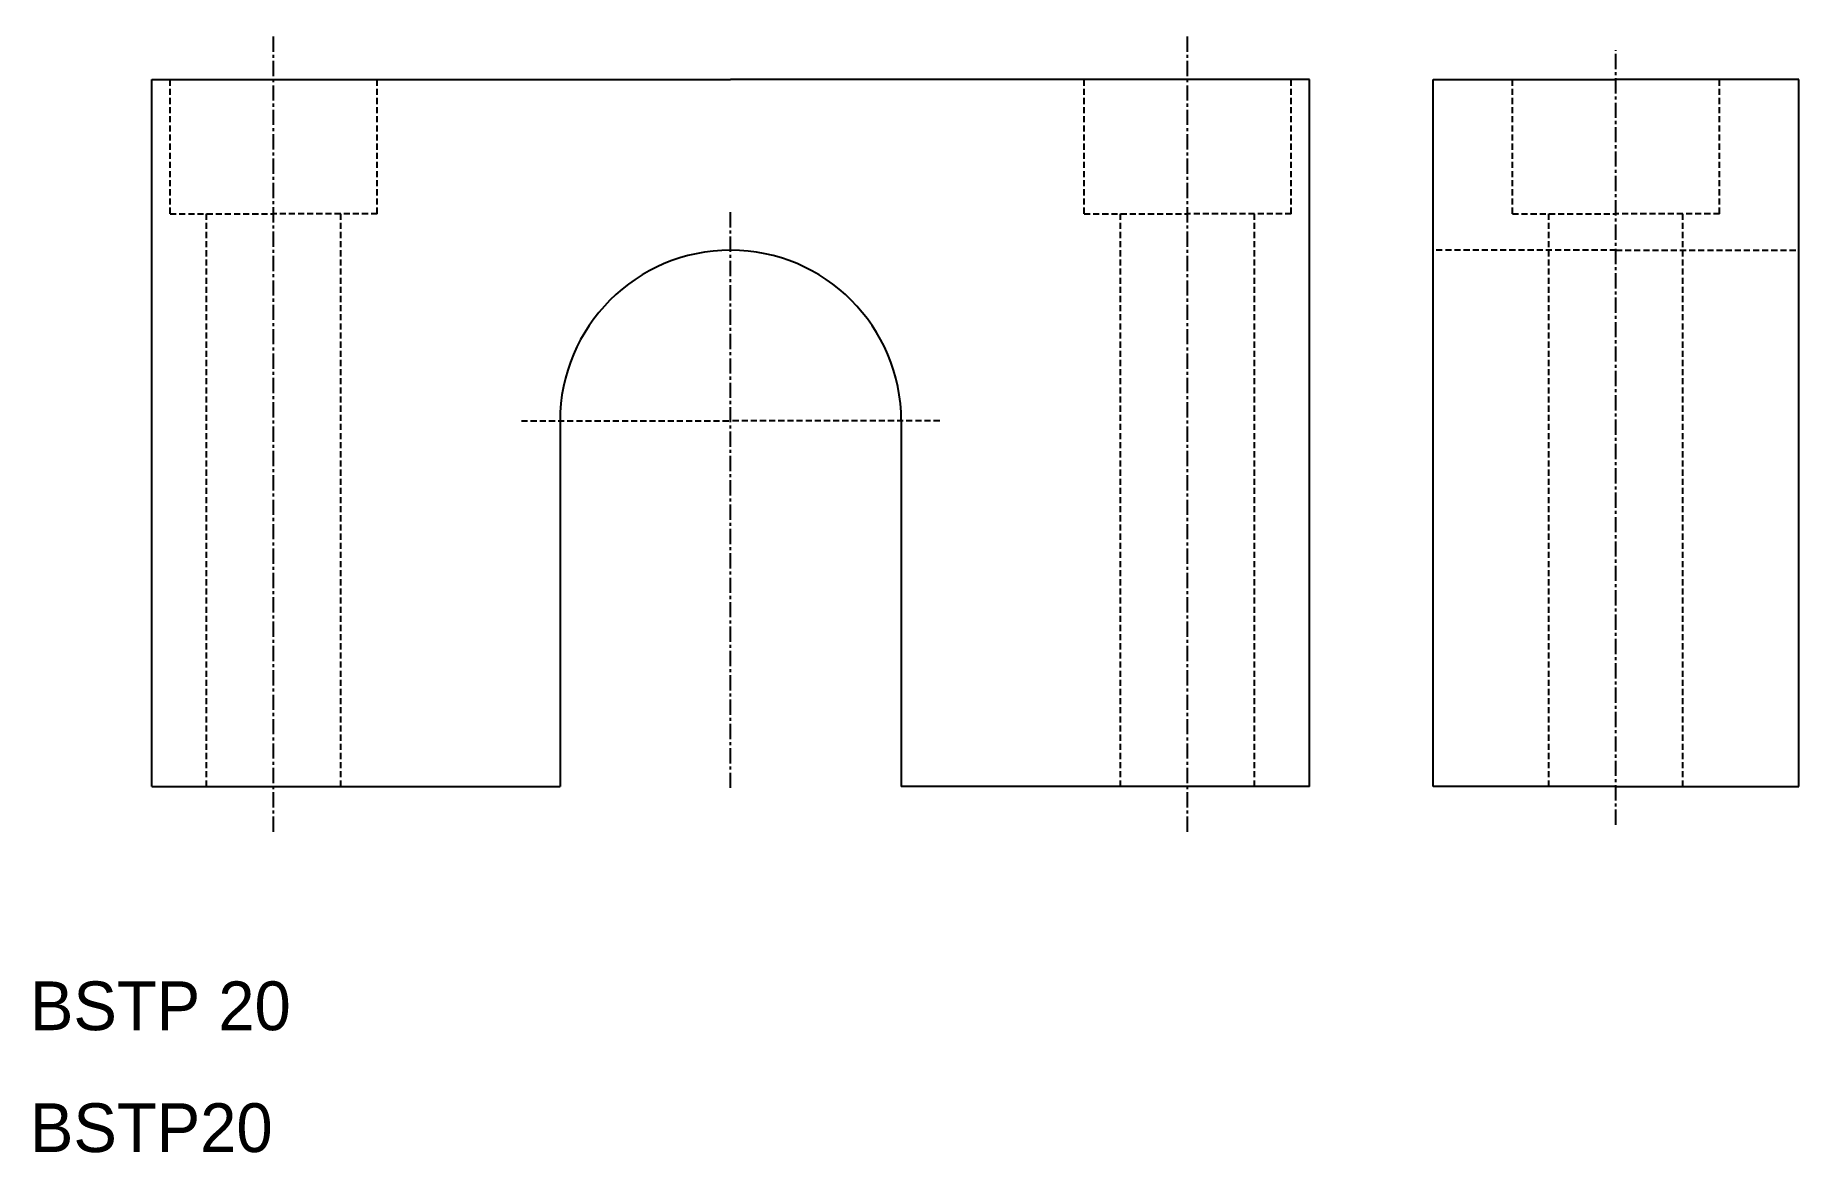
# Model space of a CAD drawing. Extents: x 10 to 155, y 10 to 102.
import ezdxf

# ---------------------------------------------------------------- set-up
doc = ezdxf.new("R2010")
doc.units = 0
doc.linetypes.add('CENTER', pattern=[2, 1.25, -0.25, 0.25, -0.25])
doc.linetypes.add('DASHED', pattern=[0.75, 0.5, -0.25])
doc.layers.get('0').update_dxf_attribs({"linetype": 'CONTINUOUS'})
doc.layers.add('CENTER', color=1, linetype='CENTER')

msp = doc.modelspace()

# ---------------------------------------------------------------- linework, layer by layer
at = {"color": 0}
for p, q in [((20, 40), (20, 98)), ((115, 40), (115, 98))]:
    msp.add_line(p, q, dxfattribs=at)
at = {"color": 7, "linetype": 'CONTINUOUS'}
for p, q in [((20, 98), (67.5, 98)), ((115, 98), (67.5, 98)), ((125.15, 40), (125.15, 98)), ((125.15, 98), (140.15, 98)), ((155.15, 98), (140.15, 98)), ((155.15, 40), (155.15, 98)), ((53.5, 70), (53.5, 40)), ((81.5, 70), (81.5, 40)), ((20, 40), (53.5, 40)), ((115, 40), (81.5, 40)), ((140.15, 40), (125.15, 40)), ((140.15, 40), (155.15, 40))]:
    msp.add_line(p, q, dxfattribs=at)
at = {"color": 3, "linetype": 'DASHED'}
for p, q in [((21.5, 87), (21.5, 98)), ((38.5, 87), (38.5, 98)), ((96.5, 87), (96.5, 98)), ((113.5, 87), (113.5, 98)), ((131.65, 87), (131.65, 98)), ((148.65, 87), (148.65, 98)), ((21.5, 87), (30, 87)), ((24.5, 40), (24.5, 87)), ((38.5, 87), (30, 87)), ((35.5, 40), (35.5, 87)), ((96.5, 87), (105, 87)), ((99.5, 40), (99.5, 87)), ((113.5, 87), (105, 87)), ((110.5, 40), (110.5, 87)), ((131.65, 87), (140.15, 87)), ((134.65, 40), (134.65, 87)), ((148.65, 87), (140.15, 87)), ((145.65, 40), (145.65, 87)), ((140.15, 84), (125.15, 84)), ((140.15, 84), (155.15, 84))]:
    msp.add_line(p, q, dxfattribs=at)
at = {"color": 7, "linetype": 'CONTINUOUS'}
for start, end in [(90, 180), (360, 90)]:
    msp.add_arc((67.5, 70), 14, start, end, dxfattribs=at)
at = {"layer": 'CENTER', "color": 1, "linetype": 'CENTER'}
for p, q in [((30, 36.28), (30, 101.64)), ((105, 36.28), (105, 101.64)), ((140.15, 36.86), (140.15, 100.41)), ((67.5, 39.88), (67.5, 87.16))]:
    msp.add_line(p, q, dxfattribs=at)
at = {"layer": 'CENTER', "color": 1, "linetype": 'DASHED'}
for p in [(50.34, 70), (84.66, 70)]:
    msp.add_line(p, (67.5, 70), dxfattribs=at)

# ---------------------------------------------------------------- texts
at = {"color": 7, "linetype": 'CONTINUOUS'}
for s, p in [('BSTP 20', (10, 20)), ('BSTP20', (10, 10))]:
    msp.add_text(s, height=4, dxfattribs=at).set_placement(p)

doc.saveas('drawing.dxf')
